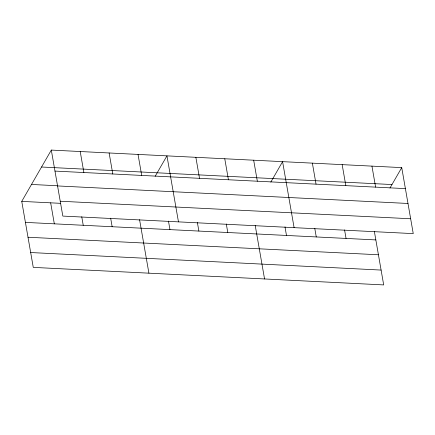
<?xml version="1.0" encoding="UTF-8"?>
<svg xmlns="http://www.w3.org/2000/svg" width="435" height="435" viewBox="0 0 435 435"><rect width="100%" height="100%" fill="white"/><g stroke="black" fill="none" stroke-linecap="round" stroke-linejoin="round"><path stroke-width="0.65" d="M374.35 231.393L383.692 284.92L33.267 267.384L21.75 201.383L51.308 150.08L401.733 167.616L413.25 233.617L62.825 216.081L51.308 150.08M155.181 176.289L166.948 155.866L178.464 221.866M270.826 182.075L282.587 161.657L294.103 227.652M389.967 188.034L401.733 167.616M41.553 167.013L391.978 184.543M54.973 171.085L405.398 188.621M31.505 184.456L57.724 185.767M57.561 185.935L407.986 203.471M60.231 201.231L410.656 218.767M21.75 201.383L60.742 203.335M25.415 222.388L375.84 239.924M28.009 237.238L378.434 254.774M30.678 252.534L381.103 270.07M371.947 166.126L375.612 187.132M342.16 164.637L345.825 185.642M344.563 229.897L346.053 238.434M312.373 163.147L316.038 184.152M314.777 228.408L316.267 236.944M284.996 226.918L286.48 235.455M253.676 160.21L257.341 181.216M255.209 225.428L264.551 278.955M224.764 158.759L228.435 179.769M226.298 223.981L227.788 232.518M195.859 157.312L199.524 178.317M197.387 222.535L198.877 231.067M168.475 221.089L169.965 229.62M138.036 154.42L141.701 175.425M139.564 219.642L148.911 273.169M109.125 152.973L112.79 173.978M110.659 218.196L112.148 226.727M80.214 151.527L83.884 172.532M81.747 216.75L83.237 225.281M50.661 202.83L54.326 223.835"/></g></svg>
